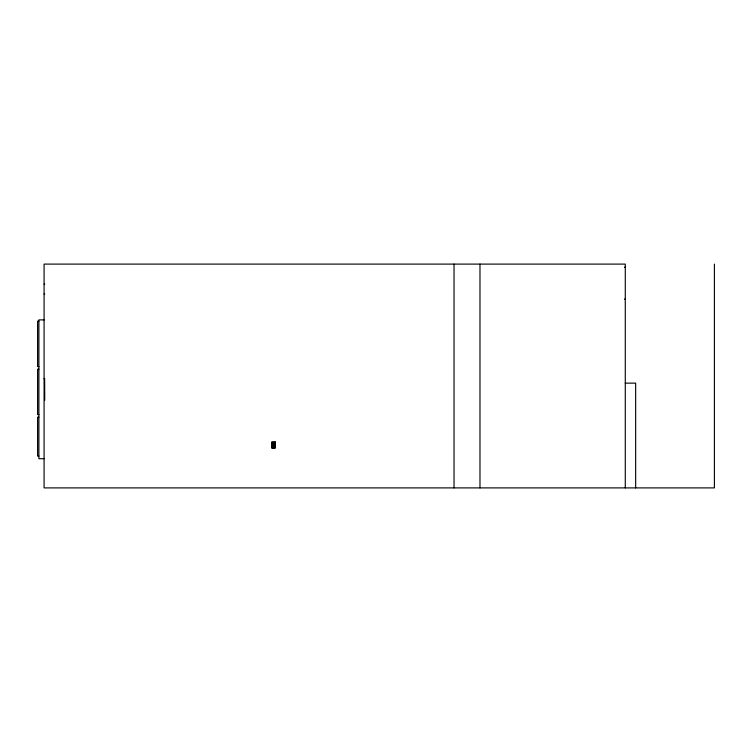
<?xml version="1.0" encoding="UTF-8"?>
<svg xmlns="http://www.w3.org/2000/svg" width="752" height="752" viewBox="0 0 752 752"><rect width="100%" height="100%" fill="white"/><g stroke="black" fill="none" stroke-linecap="round" stroke-linejoin="round"><path stroke-width="1.13" d="M44.65 378.585L44.735 400.327M274.104 446.688L272.985 446.763M44.565 378.463L44.406 379.008L44.086 378.5M624.461 267.204L625.279 267.204M44.086 284.143L44.735 284.143M44.086 294.023L44.735 294.023M624.461 299.136L625.279 299.136M44.086 319.891L38.897 319.891L38.897 458.701L44.086 458.701M38.897 321.189L37.6 321.189L37.6 366.591L38.897 366.591M38.897 369.185L37.6 369.185L37.6 414.596L38.897 414.596M625.279 383.135L635.656 383.135L635.656 487.898M38.897 417.191L37.6 417.191L37.6 456.107L38.897 456.107M274.085 446.679A0.959 0.959 0 0 0 274.085 445.391L272.901 445.381A0.959 0.959 0 0 0 272.92 446.679M714.4 264.102L714.4 487.898L44.086 487.898L44.086 264.102L625.279 264.102L625.279 487.898M479.983 264.102L479.983 487.898M454.039 264.102L454.039 487.898M273.549 443.492L273.549 444.075M273.549 445.475L273.549 446.058M273.455 443.492L273.455 444.075M273.455 445.475L273.455 446.058M272.985 443.323L272.901 443.398A0.959 0.959 0 0 0 272.92 444.695L274.104 444.705A0.959 0.959 0 0 0 274.085 443.417L272.985 443.323M275.298 441.969L271.707 441.969L271.707 448.117L275.298 448.117L275.298 441.969M274.941 442.336L272.074 442.336L272.074 447.76L274.941 447.76L274.941 442.336M273.954 443.492L273.051 443.492L273.051 444.075L273.954 444.075L273.954 443.492M273.954 445.475L273.051 445.475L273.051 446.058L273.954 446.058L273.954 445.475"/></g></svg>
